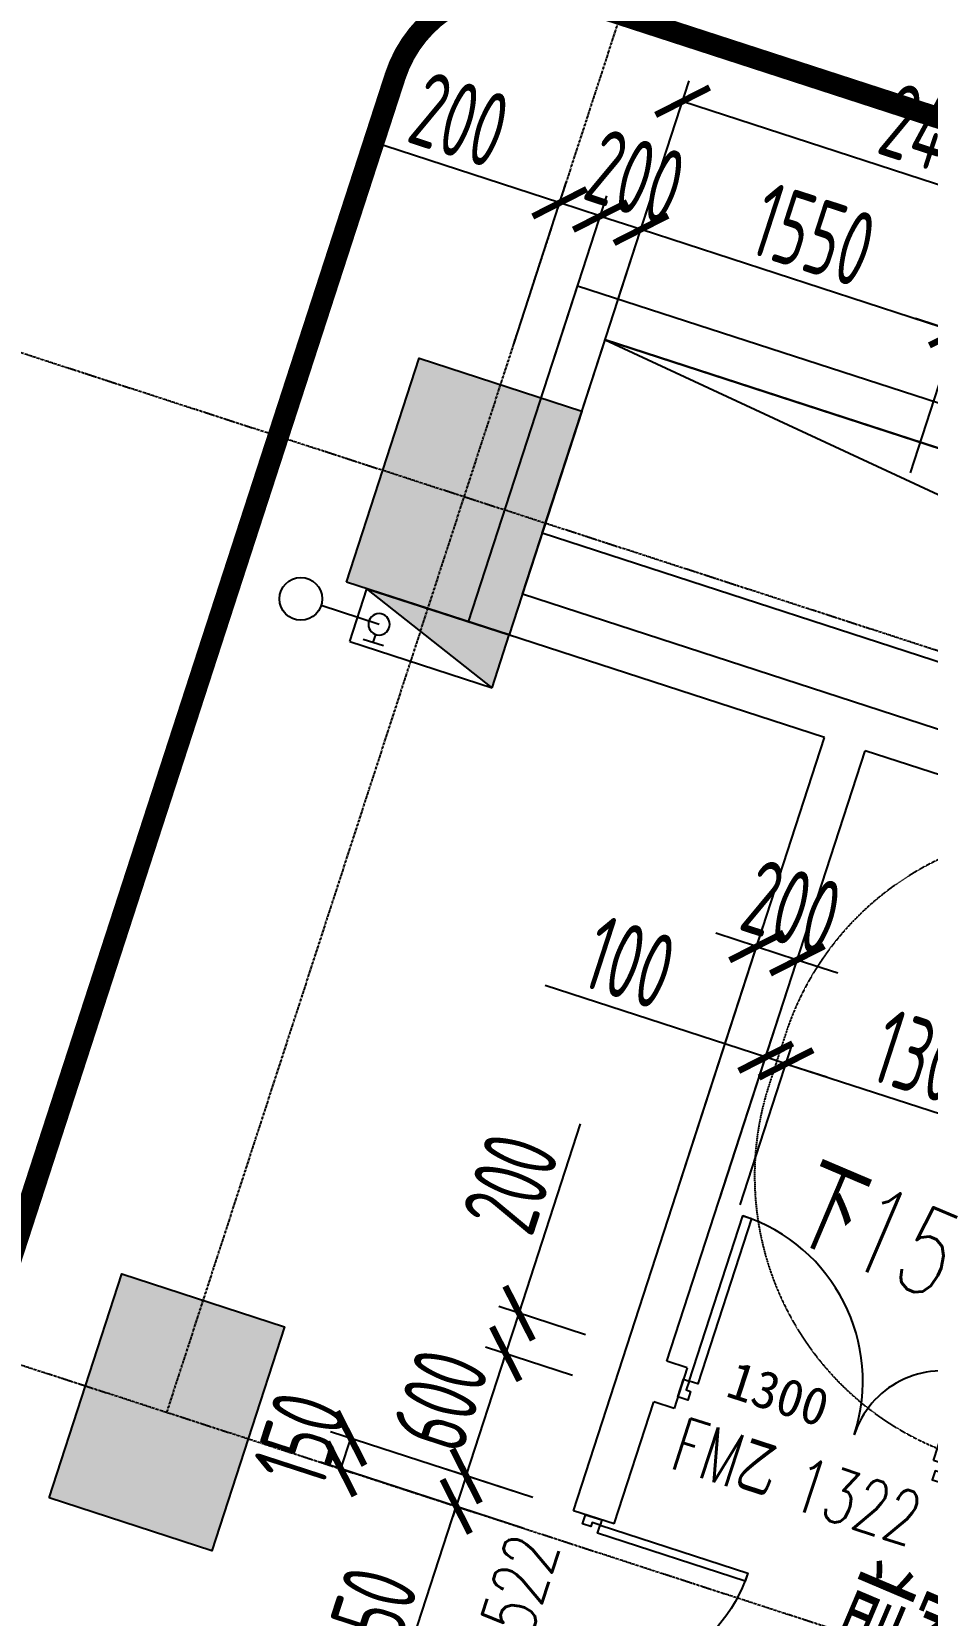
# Model space of a CAD drawing. Extents: x 11778731 to 12007717, y -6694179 to -6314888.
# Drawn here: x 11912149 to 11916337, y -6389431 to -6382030 of the extents above; entities that cross this region are included whole.
import ezdxf
from ezdxf.enums import TextEntityAlignment as Align
from ezdxf.xclip import XClip

# ---------------------------------------------------------------- set-up
doc = ezdxf.new("R2010")
doc.units = 0
doc.header["$LTSCALE"] = 10
doc.header["$MEASUREMENT"] = 0
doc.header["$XCLIPFRAME"] = 0
for name, pattern in [('A3-RG-axis-100$0$CENTER', [2, 1.25, -0.25, 0.25, -0.25]), ('A3-RV-5F$0$HIDDEN2', [0.1875, 0.125, -0.0625]), ('DASHED2', [0.375, 0.25, -0.125])]:
    doc.linetypes.add(name, pattern=pattern)
for name, color, linetype in [('A-CLOD', 200, 'Continuous'), ('A3-RB-5F-100$0$A-DIMS-100', 1, 'Continuous'), ('A3-RG-axis-100$0$A-GRID', 1, 'A3-RG-axis-100$0$CENTER'), ('A3-RI-5F$0$A-DOOR', 32, 'Continuous'), ('A3-RI-5F$0$A-WALL', 7, 'Continuous'), ('A3-RM-5F$0$0P-FE-FH-P', 41, 'A3-RM-5F$0$YJdef_FE-FH_LINE_F'), ('A3-RM-5F$0$0P-FE-FH-V', 141, 'Continuous'), ('A3-RM-5F$0$0P-FE-HY', 141, 'Continuous'), ('A3-RM-5F$0$A-EQPM', 55, 'Continuous'), ('A3-RS-1F$0$A-HATH-GRAY', 8, 'Continuous'), ('A3-RS-1F$0$A-WALL', 7, 'Continuous'), ('A3-RV-5F$0$A-SYMB-STRS', 1, 'Continuous'), ('A3-SYMB-5F-100$0$A-SYMB', 4, 'Continuous'), ('A3-SYMB-5F-100$0$A-SYMB-AREA', 4, 'Continuous'), ('A3-SYMB-5F-100$0$A-SYMB-DOOR', 3, 'Continuous'), ('A3-SYMB-5F-100$0$A-SYMB-DOOR1', 3, 'Continuous'), ('A3-SYMB-5F-100$0$A-SYMB-DOOR2', 3, 'Continuous'), ('A3-SYMB-5F-100$0$A-SYMB-DOOR3', 3, 'Continuous'), ('A3-SYMB-5F-100$0$A-SYMB-NAME', 4, 'Continuous'), ('A3-SYMB-5F-100$0$A-SYMB-NAME-E', 4, 'Continuous'), ('A3-SYMB-5F-100$0$A-SYMB-STRS', 1, 'Continuous')]:
    doc.layers.add(name, color=color, linetype=linetype)
doc.styles.add('A3-RB-5F-100$0$XD2008', font='xd-hzs.shx', dxfattribs={"width": 0.7, "bigfont": 'xd-hztxt.shx'})
doc.styles.add('A3-RI-5F$0$Standard', font='')
doc.styles.add('A3-RM-5F$0$hz1', font='hzs.shx', dxfattribs={"width": 0.75, "bigfont": 'hztxt.shx'})
doc.styles.add('A3-SYMB-5F-100$0$ECADI', font='hzs.shx', dxfattribs={"width": 0.7, "bigfont": 'hztxt.shx'})
doc.styles.add('A3-SYMB-5F-100$0$ECADI-TXT', font='simplex.shx', dxfattribs={"bigfont": 'hztxt.shx'})
doc.styles.get('A3-RI-5F$0$Standard').set_extended_font_data('SimSun')
doc.linetypes.add('A3-RM-5F$0$YJdef_FE-FH_LINE_F', pattern='A,4,-0.2,["F",A3-RM-5F$0$hz1,S=0.2,R=0,X=-0.1,Y=-0.1],-0.1', length=4.3)
doc.dimstyles.new('A3-RB-5F-100$0$XD100$0', dxfattribs={"dimscale": 100, "dimtxt": 3.5, "dimasz": 2, "dimexe": 1, "dimexo": 2, "dimgap": 0.5, "dimtad": 1, "dimdec": 0, "dimdsep": 46, "dimtxsty": 'A3-RB-5F-100$0$XD2008', "dimblk1": 'A3-RB-5F-100$0$_ARCHTICK', "dimblk2": 'A3-RB-5F-100$0$_ARCHTICK', "dimsah": 1, "dimcen": 2.5, "dimclrt": 4, "dimaunit": 1, "dimadec": 0, "dimazin": 0, "dimtfac": 1, "dimtdec": 0, "dimtix": 1, "dimtmove": 0, "dimatfit": 3, "dimfxl": 0, "dimtolj": 1, "dimtzin": 0, "dimarcsym": 0})

# ---------------------------------------------------------------- blocks, each defined once
blk = doc.blocks.new('A3-RI-5F$0$J-子母门-1300')
for points in [[(-72.9, 86.7), (-72.9, 899.2), (-29.6, 899.2), (-29.6, 86.7)], [(1129.6, 86.7), (1129.6, 520), (1172.9, 520), (1172.9, 86.7)], [(-100, 86.7), (-72.9, 86.7), (-72.9, 43.3), (-51.2, 43.3), (-51.2, 0), (-100, 0)], [(1200, 86.7), (1172.9, 86.7), (1172.9, 43.3), (1151.2, 43.3), (1151.2, 0), (1200, 0)]]:
    blk.add_lwpolyline(points, close=True)
for centre, radius, start, end in [((-72.9, 86.7), 812.5, 0, 90), ((1172.9, 86.7), 433.3, 90, 180)]:
    blk.add_arc(centre, radius, start, end)
at = {"layer": 'Defpoints', "style": 'A3-RI-5F$0$Standard'}
blk.add_text('1300', height=175, rotation=360, dxfattribs=at).set_placement((104.6, 72))
blk = doc.blocks.new('A3-RI-5F$0$J-双扇门-1500')
for points in [[(25, 80), (25, 805), (65, 805), (65, 80)], [(1475, 80), (1475, 805), (1435, 805), (1435, 80)], [(0, 80), (25, 80), (25, 40), (45, 40), (45, 0), (0, 0)], [(1500, 80), (1475, 80), (1475, 40), (1455, 40), (1455, 0), (1500, 0)]]:
    blk.add_lwpolyline(points, close=True)
for centre, start, end in [((25, 80), 0, 90), ((1475, 80), 90, 180)]:
    blk.add_arc(centre, 725, start, end)
at = {"layer": 'Defpoints', "style": 'A3-RI-5F$0$Standard'}
blk.add_text('1500', height=175, rotation=360, dxfattribs=at).set_placement((210.4, 93.8))
blk = doc.blocks.new('A3-RI-5F')
at = {"layer": 'A3-RI-5F$0$A-WALL'}
for p, q in [((11914192.2, -6384787.8), (11914702, -6383218.6)), ((11924260.2, -6386324.2), (11914702, -6383218.6)), ((11914444.2, -6384659.4), (11914830.5, -6383470.6)), ((11924055.7, -6386468.1), (11914830.5, -6383470.6)), ((11923003.7, -6387440.6), (11914444.2, -6384659.4)), ((11915856.5, -6385328.6), (11914192.2, -6384787.8)), ((11914682.3, -6388942.6), (11915856.5, -6385328.6)), ((11915119.7, -6388243.6), (11916046.7, -6385390.4)), ((11922751.7, -6387569), (11916046.7, -6385390.4)), ((11915214.8, -6388274.5), (11915119.7, -6388243.6)), ((11915214.8, -6388274.5), (11915153, -6388464.7)), ((11914872.5, -6389004.4), (11915057.9, -6388433.8)), ((11915153, -6388464.7), (11915057.9, -6388433.8)), ((11914872.5, -6389004.4), (11914682.3, -6388942.6))]:
    blk.add_line(p, q, dxfattribs=at)
at = {"layer": 'A3-RI-5F$0$A-DOOR', "rotation": 342.0000000015846}
blk.add_blockref('A3-RI-5F$0$J-子母门-1300', (11915265.6, -6388441.7), dxfattribs=at)
at = {"layer": 'A3-RI-5F$0$A-DOOR', "xscale": -1, "rotation": 251.9999999998225}
blk.add_blockref('A3-RI-5F$0$J-双扇门-1500', (11914275.8, -6390387.7), dxfattribs=at)
blk = doc.blocks.new('A3-RG-axis-100')
at = {"layer": 'A3-RG-axis-100$0$A-GRID'}
for p, q in [((11912781.4, -6388482.7), (11919515.7, -6367756.4)), ((11908160.7, -6382249.8), (12003495.5, -6413225.9)), ((11907916.9, -6386902.1), (12002104.9, -6417505.7))]:
    blk.add_line(p, q, dxfattribs=at)
blk = doc.blocks.new('A3-SYMB-5F-100$0$ECADI-TAG-NAME')
at = {"layer": 'A3-SYMB-5F-100$0$A-SYMB-NAME', "style": 'A3-SYMB-5F-100$0$ECADI-TXT', "width": 0.7}
blk.add_attdef('CHINESENAME', (1.855, 1.528), '', height=4, dxfattribs=at)
at = {"layer": 'A3-SYMB-5F-100$0$A-SYMB-NAME-E', "style": 'A3-SYMB-5F-100$0$ECADI-TXT', "width": 0.7}
blk.add_attdef('ENGLISHLOW', (2.183, 6.956), '', height=2.5, dxfattribs=at)
blk = doc.blocks.new('A3-SYMB-5F-100$0$ECADI-TAG-ROOM')
at = {"layer": 'A3-SYMB-5F-100$0$A-SYMB-AREA', "style": 'A3-SYMB-5F-100$0$ECADI', "width": 0.7}
blk.add_attdef('340M2', text='', height=2.5, dxfattribs=at).set_placement((7.167, -1.75), align=Align.MIDDLE_LEFT)
at = {"layer": 'A3-SYMB-5F-100$0$A-SYMB-NAME', "style": 'A3-SYMB-5F-100$0$ECADI', "width": 0.7}
blk.add_attdef('CHINESENAME', (-5.125, 0.088), '', height=4.5, dxfattribs=at)
at = {"layer": 'A3-SYMB-5F-100$0$A-SYMB-NAME-E', "style": 'A3-SYMB-5F-100$0$ECADI', "width": 0.7}
for tag, p in [('ENGLISHHIGH', (-5.125, 8.04)), ('ENGLISHLOW', (-5.125, 4.84))]:
    blk.add_attdef(tag, p, '', height=2.5, dxfattribs=at)
blk = doc.blocks.new('A3-SYMB-5F-100$0$ECADI-TAG-DOOR')
at = {"layer": 'A3-SYMB-5F-100$0$A-SYMB-DOOR', "style": 'A3-SYMB-5F-100$0$ECADI-TXT', "width": 0.7}
for tag, p in [('门窗主编号1', (-6.414, 7.257)), ('门窗主编号2', (2.085, 7.257))]:
    blk.add_attdef(tag, p, '', height=2.5, dxfattribs=at)
at = {"layer": 'A3-SYMB-5F-100$0$A-SYMB-DOOR', "style": 'A3-SYMB-5F-100$0$ECADI-TXT', "width": 0.7, "flags": 1}
for tag, p in [('洞口尺寸(宽X高)', (-6.416, 1.62)), ('备注', (-6.394, -1.213))]:
    blk.add_attdef(tag, p, '', height=2.5, dxfattribs=at)
at = {"layer": 'A3-SYMB-5F-100$0$A-SYMB-DOOR1', "style": 'A3-SYMB-5F-100$0$ECADI-TXT', "width": 0.7}
blk.add_attdef('门窗辅编号1', (-6.414, 4.413), '', height=2.5, dxfattribs=at)
at = {"layer": 'A3-SYMB-5F-100$0$A-SYMB-DOOR2', "style": 'A3-SYMB-5F-100$0$ECADI-TXT', "width": 0.7}
blk.add_attdef('门窗辅编号2', (-2.861, 4.413), '', height=2.5, dxfattribs=at)
at = {"layer": 'A3-SYMB-5F-100$0$A-SYMB-DOOR3', "style": 'A3-SYMB-5F-100$0$ECADI-TXT', "width": 0.7}
blk.add_attdef('门窗辅编号3', (2.323, 4.413), '', height=2.5, dxfattribs=at)
blk = doc.blocks.new('A3-SYMB-5F-100')
at = {"layer": 'A3-SYMB-5F-100$0$A-SYMB'}
ref = blk.add_blockref('A3-SYMB-5F-100$0$ECADI-TAG-ROOM', (11916318.5, -6389806.7), dxfattribs=dict(at, xscale=99.99999999989046, yscale=100.0000000001164, rotation=337))
ref.add_attrib('CHINESENAME', '前室', (11915850.1, -6389598.4), dxfattribs={"height": 450, "rotation": 337, "style": 'A3-SYMB-5F-100$0$ECADI', "width": 0.7})
ref.add_attrib('340M2', '7.7M2', dxfattribs={"height": 250, "rotation": 337, "style": 'A3-SYMB-5F-100$0$ECADI', "width": 0.7}).set_placement((11915867.3, -6389805.3), align=Align.MIDDLE_LEFT)
at = {"layer": 'A3-SYMB-5F-100$0$A-SYMB-DOOR'}
ref = blk.add_blockref('A3-SYMB-5F-100$0$ECADI-TAG-DOOR', (11915584.1, -6389655.1), dxfattribs=dict(at, xscale=99.99999999997296, yscale=100, zscale=100, rotation=342))
ref.add_attrib('门窗主编号1', 'FM乙', dxfattribs={"height": 250, "rotation": 342, "style": 'A3-SYMB-5F-100$0$ECADI-TXT', "width": 0.7}).set_placement((11915590.4, -6388891.3), align=Align.RIGHT)
ref.add_attrib('门窗主编号2', '1322', (11915683.2, -6388925.8, 333.3), dxfattribs={"height": 250, "rotation": 342, "style": 'A3-SYMB-5F-100$0$ECADI-TXT', "width": 0.7})
ref = blk.add_blockref('A3-SYMB-5F-100$0$ECADI-TAG-DOOR', (11915164.5, -6389780.6), dxfattribs=dict(at, xscale=99.99999999997296, yscale=100, zscale=100, rotation=71.99999999999999))
ref.add_attrib('门窗主编号1', 'FM乙', dxfattribs={"height": 250, "rotation": 72, "style": 'A3-SYMB-5F-100$0$ECADI-TXT', "width": 0.7}).set_placement((11914400.7, -6389774.2), align=Align.RIGHT)
ref.add_attrib('门窗主编号2', '1522', (11914435.2, -6389681.4, 333.3), dxfattribs={"height": 250, "rotation": 72, "style": 'A3-SYMB-5F-100$0$ECADI-TXT', "width": 0.7})
at = {"layer": 'A3-SYMB-5F-100$0$A-SYMB-STRS'}
ref = blk.add_blockref('A3-SYMB-5F-100$0$ECADI-TAG-NAME', (11915445.4, -6387734.4, 0), dxfattribs=dict(at, xscale=99.99999999999999, yscale=99.99999999999999, zscale=99.99999999999994, rotation=337))
ref.add_attrib('CHINESENAME', '下15', (11915675.9, -6387666.2), dxfattribs={"height": 400, "rotation": 337, "style": 'A3-SYMB-5F-100$0$ECADI-TXT', "width": 0.7})
blk = doc.blocks.new('A3-RV-5F')
at = {"layer": 'A3-RV-5F$0$A-SYMB-STRS', "linetype": 'A3-RV-5F$0$HIDDEN2'}
blk.add_lwpolyline([(11917406.8, -6385832.3, 0.414216), (11915674.1, -6386715.1), (11915596.9, -6386952.9, 0.414216), (11916479.7, -6388685.5)], format="xyb", dxfattribs=at)
blk = doc.blocks.new('A3-RS-1F')
at = {"layer": 'A3-RS-1F$0$A-HATH-GRAY'}
for points in [[(11913621.5, -6384602.4), (11913961.5, -6383556.2), (11914722.3, -6383803.5), (11914382.4, -6384849.6)], [(11912231, -6388882.2), (11912570.9, -6387836), (11913331.7, -6388083.2), (11912991.8, -6389129.4)]]:
    blk.add_hatch(color=256, dxfattribs=at).paths.add_polyline_path(points)
at = {"layer": 'A3-RS-1F$0$A-WALL'}
for points in [[(11913621.5, -6384602.4), (11913961.5, -6383556.2), (11914722.3, -6383803.5), (11914382.4, -6384849.6)], [(11912231, -6388882.2), (11912570.9, -6387836), (11913331.7, -6388083.2), (11912991.8, -6389129.4)]]:
    blk.add_lwpolyline(points, close=True, dxfattribs=at)
blk = doc.blocks.new('A3-RB-5F-100$0$_ARCHTICK')
at = {"color": 0, "linetype": 'ByBlock', "const_width": 0.15}
blk.add_lwpolyline([(-0.5, -0.5), (0.5, 0.5)], dxfattribs=at)
blk = doc.blocks.new('*D1051')
at = {"layer": 'A3-RB-5F-100$0$A-DIMS-100', "color": 0, "lineweight": -2}
for p, q in [((11916258.2, -6384092.2), (11916503.6, -6383337.1)), ((11916472.7, -6383432.2), (11916282.5, -6383370.4)), ((11916448.5, -6384154), (11916693.8, -6383398.9)), ((11916472.7, -6383432.2), (11916662.9, -6383494)), ((11916662.9, -6383494), (11916853.1, -6383555.8))]:
    blk.add_line(p, q, dxfattribs=at)
at = {"layer": 'Defpoints', "color": 0}
for p in [(11916662.9, -6383494), (11916196.4, -6384282.4), (11916386.7, -6384344.2)]:
    blk.add_point(p, dxfattribs=at)
at = {"layer": 'A3-RB-5F-100$0$A-DIMS-100', "color": 0, "lineweight": -2, "xscale": 200, "yscale": 200, "zscale": 200}
for p, rotation in [((11916472.7, -6383432.2), 341.9999999986507), ((11916662.9, -6383494), 161.9999999986507)]:
    blk.add_blockref('A3-RB-5F-100$0$_ARCHTICK', p, dxfattribs=dict(at, rotation=rotation))
at = {"layer": 'A3-RB-5F-100$0$A-DIMS-100', "color": 4, "insert": (11916637.3, -6383249.2), "char_height": 350, "attachment_point": 5, "rotation": 342, "style": 'A3-RB-5F-100$0$XD2008'}
blk.add_mtext('\\A1;200', dxfattribs=at)
blk = doc.blocks.new('*D1063')
at = {"layer": 'A3-RB-5F-100$0$A-DIMS-100', "color": 0, "lineweight": -2}
for p, q in [((11915176.7, -6387420.9), (11915570, -6386210.6)), ((11915539.1, -6386305.7), (11915348.9, -6386243.9)), ((11915366.9, -6387482.7), (11915760.2, -6386272.4)), ((11915539.1, -6386305.7), (11915729.3, -6386367.5)), ((11915729.3, -6386367.5), (11915919.5, -6386429.3))]:
    blk.add_line(p, q, dxfattribs=at)
at = {"layer": 'Defpoints', "color": 0}
for p in [(11915729.3, -6386367.5), (11915114.9, -6387611.1), (11915305.1, -6387672.9)]:
    blk.add_point(p, dxfattribs=at)
at = {"layer": 'A3-RB-5F-100$0$A-DIMS-100', "color": 0, "lineweight": -2, "xscale": 200, "yscale": 200, "zscale": 200}
for p, rotation in [((11915539.1, -6386305.7), 341.9999999986507), ((11915729.3, -6386367.5), 161.9999999986507)]:
    blk.add_blockref('A3-RB-5F-100$0$_ARCHTICK', p, dxfattribs=dict(at, rotation=rotation))
at = {"layer": 'A3-RB-5F-100$0$A-DIMS-100', "color": 4, "insert": (11915703.7, -6386122.6), "char_height": 350, "attachment_point": 5, "rotation": 342, "style": 'A3-RB-5F-100$0$XD2008'}
blk.add_mtext('\\A1;200', dxfattribs=at)
blk = doc.blocks.new('*D1064')
at = {"layer": 'A3-RB-5F-100$0$A-DIMS-100', "color": 0, "lineweight": -2}
for p, q in [((11915462, -6387513.6), (11915707.4, -6386758.5)), ((11915676.4, -6386853.6), (11916912.8, -6387255.4)), ((11916698.4, -6387915.4), (11916943.7, -6387160.3))]:
    blk.add_line(p, q, dxfattribs=at)
at = {"layer": 'Defpoints', "color": 0}
for p in [(11916912.8, -6387255.4), (11915400.2, -6387703.8), (11916636.6, -6388105.6)]:
    blk.add_point(p, dxfattribs=at)
at = {"layer": 'A3-RB-5F-100$0$A-DIMS-100', "color": 0, "lineweight": -2, "xscale": 200, "yscale": 200, "zscale": 200}
for p, rotation in [((11915676.4, -6386853.6), 161.9999999472118), ((11916912.8, -6387255.4), 341.9999999472118)]:
    blk.add_blockref('A3-RB-5F-100$0$_ARCHTICK', p, dxfattribs=dict(at, rotation=rotation))
at = {"layer": 'A3-RB-5F-100$0$A-DIMS-100', "color": 4, "insert": (11916364.2, -6386840.5), "char_height": 350, "attachment_point": 5, "rotation": 342, "style": 'A3-RB-5F-100$0$XD2008'}
blk.add_mtext('\\A1;1300', dxfattribs=at)
blk = doc.blocks.new('*D1066')
at = {"layer": 'A3-RB-5F-100$0$A-DIMS-100', "color": 0, "lineweight": -2}
for p, q in [((11915581.4, -6386822.7), (11914551, -6386488)), ((11915366.9, -6387482.7), (11915612.3, -6386727.6)), ((11915462, -6387513.6), (11915707.4, -6386758.5)), ((11915676.4, -6386853.6), (11915581.4, -6386822.7)), ((11915676.4, -6386853.6), (11915866.7, -6386915.4))]:
    blk.add_line(p, q, dxfattribs=at)
at = {"layer": 'Defpoints', "color": 0}
for p in [(11915676.4, -6386853.6), (11915305.1, -6387672.9), (11915400.2, -6387703.8)]:
    blk.add_point(p, dxfattribs=at)
at = {"layer": 'A3-RB-5F-100$0$A-DIMS-100', "color": 0, "lineweight": -2, "xscale": 200, "yscale": 200, "zscale": 200}
for p, rotation in [((11915581.4, -6386822.7), 341.9999999472516), ((11915676.4, -6386853.6), 161.9999999472516)]:
    blk.add_blockref('A3-RB-5F-100$0$_ARCHTICK', p, dxfattribs=dict(at, rotation=rotation))
at = {"layer": 'A3-RB-5F-100$0$A-DIMS-100', "color": 4, "insert": (11914945.5, -6386379.6), "char_height": 350, "attachment_point": 5, "rotation": 342, "style": 'A3-RB-5F-100$0$XD2008'}
blk.add_mtext('\\A1;100', dxfattribs=at)
blk = doc.blocks.new('*D1067')
at = {"layer": 'A3-RB-5F-100$0$A-DIMS-100', "color": 0, "lineweight": -2}
for p, q in [((11914428.1, -6388018.9), (11914715.5, -6387134.4)), ((11914739.3, -6388120), (11914333, -6387988)), ((11914366.3, -6388209.1), (11914428.1, -6388018.9)), ((11914677.5, -6388310.2), (11914271.2, -6388178.2))]:
    blk.add_line(p, q, dxfattribs=at)
at = {"layer": 'Defpoints', "color": 0}
for p in [(11914428.1, -6388018.9), (11914929.5, -6388181.8), (11914867.7, -6388372)]:
    blk.add_point(p, dxfattribs=at)
at = {"layer": 'A3-RB-5F-100$0$A-DIMS-100', "color": 0, "lineweight": -2, "xscale": 200, "yscale": 200, "zscale": 200}
for p, rotation in [((11914428.1, -6388018.9), 72.00000000012196), ((11914366.3, -6388209.1), 252.0000000001219)]:
    blk.add_blockref('A3-RB-5F-100$0$_ARCHTICK', p, dxfattribs=dict(at, rotation=rotation))
at = {"layer": 'A3-RB-5F-100$0$A-DIMS-100', "color": 4, "insert": (11914388.7, -6387412), "char_height": 350, "attachment_point": 5, "rotation": 72, "style": 'A3-RB-5F-100$0$XD2008'}
blk.add_mtext('\\A1;200', dxfattribs=at)
blk = doc.blocks.new('*D1068')
at = {"layer": 'A3-RB-5F-100$0$A-DIMS-100', "color": 0, "lineweight": -2}
for p, q in [((11914366.3, -6388209.1), (11914428.1, -6388018.9)), ((11914677.5, -6388310.2), (11914271.2, -6388178.2)), ((11914180.9, -6388779.7), (11914366.3, -6388209.1)), ((11914492.1, -6388880.8), (11914085.8, -6388748.8)), ((11914180.9, -6388779.7), (11914119.1, -6388969.9))]:
    blk.add_line(p, q, dxfattribs=at)
at = {"layer": 'Defpoints', "color": 0}
for p in [(11914366.3, -6388209.1), (11914867.7, -6388372), (11914682.3, -6388942.6)]:
    blk.add_point(p, dxfattribs=at)
at = {"layer": 'A3-RB-5F-100$0$A-DIMS-100', "color": 0, "lineweight": -2, "xscale": 200, "yscale": 200, "zscale": 200}
for p, rotation in [((11914366.3, -6388209.1), 251.9999999999613), ((11914180.9, -6388779.7), 71.9999999999613)]:
    blk.add_blockref('A3-RB-5F-100$0$_ARCHTICK', p, dxfattribs=dict(at, rotation=rotation))
at = {"layer": 'A3-RB-5F-100$0$A-DIMS-100', "color": 4, "insert": (11914059.6, -6388424.9), "char_height": 350, "attachment_point": 5, "rotation": 72, "style": 'A3-RB-5F-100$0$XD2008'}
blk.add_mtext('\\A1;600', dxfattribs=at)
blk = doc.blocks.new('*D1069')
at = {"layer": 'A3-RB-5F-100$0$A-DIMS-100', "color": 0, "lineweight": -2}
for p, q in [((11914492.1, -6388880.8), (11913546.1, -6388573.4)), ((11913594.9, -6388747), (11913641.2, -6388604.4)), ((11914445.7, -6389023.5), (11913499.7, -6388716.1))]:
    blk.add_line(p, q, dxfattribs=at)
at = {"layer": 'Defpoints', "color": 0}
for p in [(11913641.2, -6388604.4), (11914682.3, -6388942.6), (11914635.9, -6389085.3)]:
    blk.add_point(p, dxfattribs=at)
at = {"layer": 'A3-RB-5F-100$0$A-DIMS-100', "color": 0, "lineweight": -2, "xscale": 200, "yscale": 200, "zscale": 200}
for p, rotation in [((11913641.2, -6388604.4), 72.00000000001631), ((11913594.9, -6388747), 252.0000000000163)]:
    blk.add_blockref('A3-RB-5F-100$0$_ARCHTICK', p, dxfattribs=dict(at, rotation=rotation))
at = {"layer": 'A3-RB-5F-100$0$A-DIMS-100', "color": 4, "insert": (11913404, -6388606.2), "char_height": 350, "attachment_point": 5, "rotation": 72, "style": 'A3-RB-5F-100$0$XD2008'}
blk.add_mtext('\\A1;150', dxfattribs=at)
blk = doc.blocks.new('*D1070')
at = {"layer": 'A3-RB-5F-100$0$A-DIMS-100', "color": 0, "lineweight": -2}
for p, q in [((11914445.7, -6389023.5), (11914039.5, -6388891.5)), ((11913717.4, -6390206.3), (11914134.6, -6388922.4)), ((11914028.5, -6390307.4), (11913622.3, -6390175.4))]:
    blk.add_line(p, q, dxfattribs=at)
at = {"layer": 'Defpoints', "color": 0}
for p in [(11914134.6, -6388922.4), (11914635.9, -6389085.3), (11914218.7, -6390369.2)]:
    blk.add_point(p, dxfattribs=at)
at = {"layer": 'A3-RB-5F-100$0$A-DIMS-100', "color": 0, "lineweight": -2, "xscale": 200, "yscale": 200, "zscale": 200}
for p, rotation in [((11914134.6, -6388922.4), 72.00000000005295), ((11913717.4, -6390206.3), 252.0000000000529)]:
    blk.add_blockref('A3-RB-5F-100$0$_ARCHTICK', p, dxfattribs=dict(at, rotation=rotation))
at = {"layer": 'A3-RB-5F-100$0$A-DIMS-100', "color": 4, "insert": (11913712, -6389494.8), "char_height": 350, "attachment_point": 5, "rotation": 72, "style": 'A3-RB-5F-100$0$XD2008'}
blk.add_mtext('\\A1;1350', dxfattribs=at)
blk = doc.blocks.new('*D1071')
at = {"layer": 'A3-RB-5F-100$0$A-DIMS-100', "color": 0, "lineweight": -2}
for p, q in [((11914784.1, -6383613.2), (11915029.4, -6382858.2)), ((11914998.5, -6382953.3), (11916472.7, -6383432.2)), ((11916258.2, -6384092.2), (11916503.6, -6383337.1))]:
    blk.add_line(p, q, dxfattribs=at)
at = {"layer": 'Defpoints', "color": 0}
for p in [(11916472.7, -6383432.2), (11914722.3, -6383803.5), (11916196.4, -6384282.4)]:
    blk.add_point(p, dxfattribs=at)
at = {"layer": 'A3-RB-5F-100$0$A-DIMS-100', "color": 0, "lineweight": -2, "xscale": 200, "yscale": 200, "zscale": 200}
for p, rotation in [((11914998.5, -6382953.3), 162.0000000168744), ((11916472.7, -6383432.2), 342.0000000168744)]:
    blk.add_blockref('A3-RB-5F-100$0$_ARCHTICK', p, dxfattribs=dict(at, rotation=rotation))
at = {"layer": 'A3-RB-5F-100$0$A-DIMS-100', "color": 4, "insert": (11915805.1, -6382978.8), "char_height": 350, "attachment_point": 5, "rotation": 342, "style": 'A3-RB-5F-100$0$XD2008'}
blk.add_mtext('\\A1;1550', dxfattribs=at)
blk = doc.blocks.new('*D1072')
at = {"layer": 'A3-RB-5F-100$0$A-DIMS-100', "color": 0, "lineweight": -2}
for p, q in [((11914593.9, -6383551.4), (11914839.2, -6382796.3)), ((11914784.1, -6383613.2), (11915029.4, -6382858.2)), ((11914808.3, -6382891.5), (11914998.5, -6382953.3))]:
    blk.add_line(p, q, dxfattribs=at)
at = {"layer": 'Defpoints', "color": 0}
for p in [(11914998.5, -6382953.3), (11914532.1, -6383741.7), (11914722.3, -6383803.5)]:
    blk.add_point(p, dxfattribs=at)
at = {"layer": 'A3-RB-5F-100$0$A-DIMS-100', "color": 0, "lineweight": -2, "xscale": 200, "yscale": 200, "zscale": 200}
for p, rotation in [((11914808.3, -6382891.5), 162.0000000170109), ((11914998.5, -6382953.3), 342.000000017011)]:
    blk.add_blockref('A3-RB-5F-100$0$_ARCHTICK', p, dxfattribs=dict(at, rotation=rotation))
at = {"layer": 'A3-RB-5F-100$0$A-DIMS-100', "color": 4, "insert": (11914973, -6382708.4), "char_height": 350, "attachment_point": 5, "rotation": 342, "style": 'A3-RB-5F-100$0$XD2008'}
blk.add_mtext('\\A1;200', dxfattribs=at)
blk = doc.blocks.new('*D1073')
at = {"layer": 'A3-RB-5F-100$0$A-DIMS-100', "color": 0, "lineweight": -2}
for p, q in [((11914618.1, -6382829.7), (11913733.6, -6382542.3)), ((11914403.7, -6383489.6), (11914649, -6382734.5)), ((11914593.9, -6383551.4), (11914839.2, -6382796.3)), ((11914808.3, -6382891.5), (11914618.1, -6382829.7))]:
    blk.add_line(p, q, dxfattribs=at)
at = {"layer": 'Defpoints', "color": 0}
for p in [(11914808.3, -6382891.5), (11914341.9, -6383679.9), (11914532.1, -6383741.7)]:
    blk.add_point(p, dxfattribs=at)
at = {"layer": 'A3-RB-5F-100$0$A-DIMS-100', "color": 0, "lineweight": -2, "xscale": 200, "yscale": 200, "zscale": 200}
for p, rotation in [((11914618.1, -6382829.7), 162.0000000168237), ((11914808.3, -6382891.5), 342.0000000168238)]:
    blk.add_blockref('A3-RB-5F-100$0$_ARCHTICK', p, dxfattribs=dict(at, rotation=rotation))
at = {"layer": 'A3-RB-5F-100$0$A-DIMS-100', "color": 4, "insert": (11914150.3, -6382441.1), "char_height": 350, "attachment_point": 5, "rotation": 342, "style": 'A3-RB-5F-100$0$XD2008'}
blk.add_mtext('\\A1;200', dxfattribs=at)
blk = doc.blocks.new('*D823')
at = {"layer": 'A3-RB-5F-100$0$A-DIMS-100', "color": 0, "lineweight": -2}
for p, q in [((11914892.3, -6383280.4), (11915223.8, -6382260)), ((11915192.9, -6382355.1), (11917523, -6383112.2)), ((11917222.4, -6384037.5), (11917553.9, -6383017.1))]:
    blk.add_line(p, q, dxfattribs=at)
at = {"layer": 'Defpoints', "color": 0}
for p in [(11917523, -6383112.2), (11914830.5, -6383470.6), (11917160.5, -6384227.7)]:
    blk.add_point(p, dxfattribs=at)
at = {"layer": 'A3-RB-5F-100$0$A-DIMS-100', "color": 0, "lineweight": -2, "xscale": 200, "yscale": 200, "zscale": 200}
for p, rotation in [((11915192.9, -6382355.1), 162.0000789678473), ((11917523, -6383112.2), 342.0000789678473)]:
    blk.add_blockref('A3-RB-5F-100$0$_ARCHTICK', p, dxfattribs=dict(at, rotation=rotation))
at = {"layer": 'A3-RB-5F-100$0$A-DIMS-100', "color": 4, "insert": (11916427.5, -6382519.7), "char_height": 350, "attachment_point": 5, "rotation": 342.00008, "style": 'A3-RB-5F-100$0$XD2008'}
blk.add_mtext('\\A1;2450', dxfattribs=at)
blk = doc.blocks.new('A3-RM-5F$0$A$C6F954C98')
at = {"extrusion": (0, 0, -1)}
blk.add_hatch(color=256, dxfattribs=at).paths.add_polyline_path([(-260, 700), (0, 0), (0, 700)])
for p, q in [((260, 700), (0, 700)), ((0, 0), (0, 700)), ((260, 700), (0, 0)), ((260, 0), (260, 700)), ((230.7, 155.9, 0), (230.7, 55.9, 0)), ((230.7, 105.9, 0), (190.7, 105.9, 0)), ((260, 0), (0, 0))]:
    blk.add_line(p, q, dxfattribs=at)
blk.add_circle((-140.7, 105.9, 0), 50, dxfattribs=at)
blk = doc.blocks.new('A3-RM-5F')
at = {"layer": 'A3-RM-5F$0$0P-FE-FH-P'}
blk.add_line((11913773.9, -6384799.8, 0), (11913502.6, -6384711.7, 0), dxfattribs=at)
at = {"layer": 'A3-RM-5F$0$0P-FE-FH-V'}
blk.add_circle((11913407.5, -6384680.8, 0), 100, dxfattribs=at)
at = {"layer": 'A3-RM-5F$0$A-EQPM'}
blk.add_lwpolyline([(11914830.5, -6383470.6), (11917160.5, -6384227.7), (11916867, -6385131.2), (11914536.9, -6384374.1)], close=True, dxfattribs=at)
blk.add_lwpolyline([(11914830.5, -6383470.6), (11916760.6, -6384365.9), (11916867, -6385131.2)], dxfattribs=at)
at = {"layer": 'A3-RM-5F$0$0P-FE-HY', "rotation": 252.0004371298126}
blk.add_blockref('A3-RM-5F$0$A$C6F954C98', (11913716.6, -6384633.3), dxfattribs=at)
blk = doc.blocks.new('A3-RB-5F-100')
at = {"layer": 'A3-RB-5F-100$0$A-DIMS-100'}
for base, p1, p2, angle, picture, middle in [((11914808.3, -6382891.5), (11914341.9, -6383679.9), (11914532.1, -6383741.7), 342, '*D1073', (11914080.8, -6382655.1)), ((11914998.5, -6382953.3), (11914532.1, -6383741.7), (11914722.3, -6383803.5), 342, '*D1072', (11914903.4, -6382922.4)), ((11915676.4, -6386853.6), (11915305.1, -6387672.9), (11915400.2, -6387703.8), 342, '*D1066', (11914876, -6386593.6)), ((11914428.1, -6388018.9), (11914867.7, -6388372), (11914929.5, -6388181.8), 72, '*D1067', (11914602.7, -6387481.5)), ((11913641.2, -6388604.4), (11914635.9, -6389085.3), (11914682.3, -6388942.6), 72, '*D1069', (11913618, -6388675.7))]:
    dim = blk.add_linear_dim(base=base, p1=p1, p2=p2, angle=angle, dimstyle='A3-RB-5F-100$0$XD100$0', dxfattribs=at)
    dim.commit()
    dim.dimension.update_dxf_attribs({"geometry": picture, "text_midpoint": middle, "dimtype": 129})
for p1, p2, distance, picture, middle in [((11914830.5, -6383470.6), (11917160.5, -6384227.7), 1172.9, '*D823', (11916427.5, -6382519.7)), ((11914722.3, -6383803.5), (11916196.4, -6384282.4), 894, '*D1071', (11915805.1, -6382978.8)), ((11916196.4, -6384282.4), (11916386.7, -6384344.2), 894, '*D1051', (11916637.3, -6383249.2)), ((11915114.9, -6387611.1), (11915305.1, -6387672.9), 1372.7, '*D1063', (11915703.7, -6386122.6)), ((11915400.2, -6387703.8), (11916636.6, -6388105.6), 894, '*D1064', (11916364.2, -6386840.5)), ((11914682.3, -6388942.6), (11914867.7, -6388372), 527.1, '*D1068', (11914059.6, -6388424.9)), ((11914218.7, -6390369.2), (11914635.9, -6389085.3), 527.1, '*D1070', (11913712, -6389494.8))]:
    dim = blk.add_aligned_dim(p1=p1, p2=p2, distance=distance, dimstyle='A3-RB-5F-100$0$XD100$0', dxfattribs=at)
    dim.commit()
    dim.dimension.update_dxf_attribs({"geometry": picture, "text_midpoint": middle})

msp = doc.modelspace()

# ---------------------------------------------------------------- linework, layer by layer
at = {"layer": 'A-CLOD', "linetype": 'DASHED2', "const_width": 100}
msp.add_lwpolyline([(11914605, -6381852.9), (11924297.7, -6385002.3, -0.414212), (11924682.9, -6385758.3), (11921994.5, -6394032.5, -0.414214), (11921238.4, -6394417.7), (11911545.7, -6391268.4, -0.414214), (11911160.5, -6390512.3), (11913848.9, -6382238.1, -0.414215)], format="xyb", close=True, dxfattribs=at)

# ---------------------------------------------------------------- block references
for name in ['A3-RI-5F', 'A3-RB-5F-100', 'A3-RG-axis-100', 'A3-SYMB-5F-100', 'A3-RM-5F', 'A3-RV-5F']:
    msp.add_blockref(name, (0, 0))
ref = msp.add_blockref('A3-RS-1F', (0, 0))
XClip(ref).set_block_clipping_path([(11889357.2540208902, -6419160.0659107883), (11910185.3192560691, -6426457.2118252832), (11927068.6119189896, -6433453.578039011), (11979134.5699833296, -6452657.9184868541), (12009188.7333128508, -6389730.3223040896), (11892617.6820170097, -6360484.8154213969), (11881387.5678784791, -6407421.677106794)])

doc.saveas('drawing.dxf')
